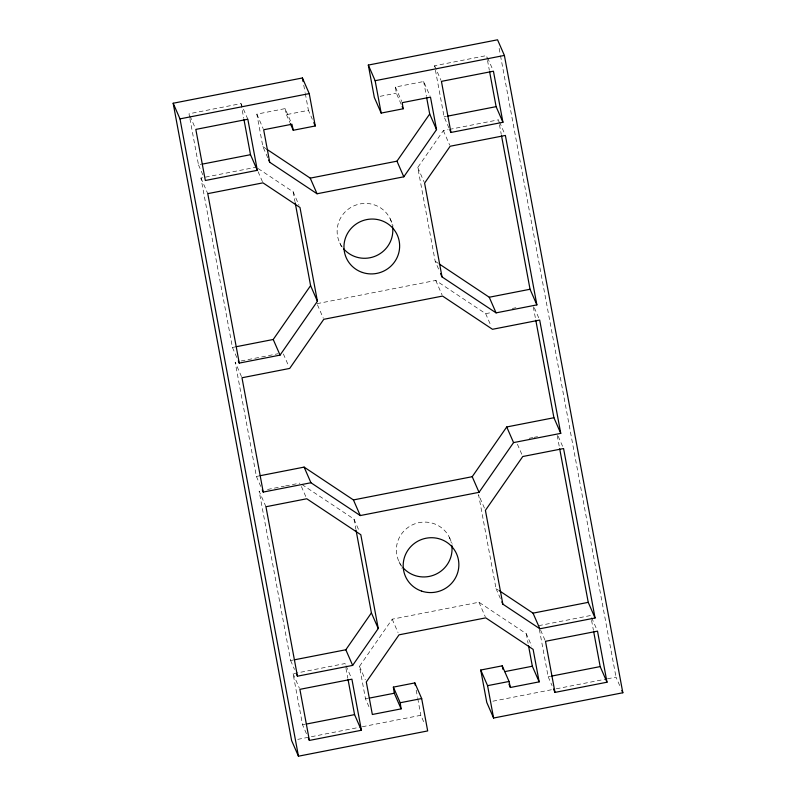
<?xml version="1.0" encoding="UTF-8"?>
<svg xmlns="http://www.w3.org/2000/svg" width="796" height="796" viewBox="0 0 796 796"><rect width="100%" height="100%" fill="white"/><g stroke="black" fill="none" stroke-linecap="round" stroke-linejoin="round"><path stroke-width="0.6" stroke-dasharray="3.98 2.98" d="M438.606 269.088L435.193 261.277L417.761 167.478L443.352 130.604L448.148 129.668M368.926 706.679L365.503 698.858L359.474 666.371L392.199 619.198L478.943 602.234L526.295 633.745L531.658 646.024M247.835 119.231L241.009 103.599L189 113.778L189.677 117.42M448.984 127.997L444.098 116.823L434.606 65.74L486.615 55.571L487.291 59.212M267.755 157.787L262.879 146.623L256.839 114.136L285.087 108.614L290.948 122.007M401.194 104.316L396.318 93.152L395.413 87.033L423.661 81.51L430.009 96.027M285.087 108.614L286.431 114.644L308.42 110.336L312.33 119.271M380.12 96.316L396.318 93.152M189.906 118.644L198.493 164.862L200.91 164.394M444.098 116.823L446.516 116.355M236.82 357.513L232.432 347.464L200.94 178.015L256.133 167.22M449.352 129.43L498.555 119.808L499.231 123.47M316.957 303.674L435.74 280.441L485.669 313.664L491.032 325.942M232.432 347.464L234.83 346.996M241.118 360.966L278.093 353.732M485.669 313.664L491.719 312.48M512.296 308.45L515.917 307.744M241.496 376.647L235.158 362.13L256.402 476.446L258.79 475.978M267.526 489.47L284.321 486.187M285.525 485.948L299.923 483.132M529.141 438.307L532.743 437.601M533.947 437.362L537.539 436.666M265.954 506.744L259.128 491.112L290.62 660.561L293.018 660.093M306.46 733.733L302.56 724.798L293.067 673.715L345.066 663.546L345.753 667.187M538.673 625.676L590.672 615.507L591.358 619.159M365.503 698.858L367.901 698.39M302.56 724.798L304.977 724.33M539.35 629.328L548.165 676.769L550.583 676.292M297.714 739.375L361.115 726.977M362.329 726.738L420.855 715.296L424.756 724.221M492.863 701.206L555.041 689.047M556.265 688.809L606.253 679.038M607.467 678.799L616.005 677.127L619.905 686.053M262.879 146.623L265.964 148.683M435.193 261.277L438.258 263.307M258.193 168.593L293.157 191.846L299.007 205.249M484.436 508.127L478.585 494.724L496.017 588.523L498.067 589.886M301.963 484.495L353.981 519.101L359.344 531.38M487.59 57.8L492.953 70.078M499.53 122.037L504.893 134.325M434.606 65.74L440.944 80.257M534.325 307.783L539.2 318.947M443.352 130.604L449.69 145.121M558.205 436.258L562.593 446.307M395.413 87.033L401.751 101.55M417.761 167.478L424.099 181.995M517.41 444.238L522.285 455.402M591.657 617.736L597.02 630.024M435.74 280.441L442.079 294.958M390.139 218.711L393.065 225.417M540.623 630.143L545.011 640.193M548.165 676.769L552.066 685.694M496.017 588.523L500.405 598.572M286.431 114.644L289.853 122.455M339.812 242.989L342.25 248.571M478.943 602.234L485.281 616.751M449.362 537.38L452.287 544.076M256.839 114.136L263.178 128.654M317.445 304.788L323.295 318.191M258.083 171.687L262.969 182.851M399.035 561.658L401.96 568.354M189.975 116.007L194.851 127.171M283.356 353.921L288.719 366.2M198.493 164.862L202.881 174.911M200.94 178.015L207.766 193.647M392.199 619.198L398.06 632.601M301.385 486.485L306.261 497.649M359.474 666.371L365.324 679.764M346.041 665.774L351.414 678.053M256.402 476.446L260.79 486.495M290.62 660.561L294.52 669.496M293.067 673.715L299.405 688.232M499.142 48.347L500.276 54.446M500.505 55.67L616.005 677.127M487.52 60.436L489.321 70.167M499.46 124.683L501.271 134.434M533.32 306.868L535.579 319.047M557.19 435.342L559.459 447.531M591.577 620.373L593.388 630.104M423.661 81.51L426.348 95.948M526.295 633.745L528.086 643.367M303.744 85.162L305.077 92.356M305.306 93.55L308.42 110.336M416.179 690.112L417.512 697.306M417.741 698.51L420.855 715.296M293.157 191.846L294.968 201.597M353.981 519.101L355.792 528.842M241.009 103.599L243.715 118.196M345.971 668.411L347.782 678.142M342.26 247.088A27.94 27.343 -23.6 0 1 354.16 205.746A27.94 27.343 -23.6 0 1 392.368 225.497M402.219 566.702A27.94 27.343 -23.6 0 1 412.278 524.912A27.94 27.343 -23.6 0 1 451.352 543.001"/><path stroke-width="1.19" d="M236.034 346.757L273.227 339.484L310.589 285.645L295.197 202.811M266.988 149.369L310.231 178.135L396.965 161.17L429.701 113.997L426.566 97.152M280.053 355.115L317.415 301.276L299.983 207.477L262.969 182.851L207.766 193.647L239.258 363.095L280.053 355.115L273.227 339.484M268.73 160.026L269.705 162.255L317.057 193.766L403.801 176.802L436.526 129.629L430.497 97.142L402.239 102.664L403.154 108.783L381.165 113.082L374.329 97.45L368.319 65.073L497.55 39.8L504.385 55.431L622.83 692.759L493.59 718.032L486.764 702.4L480.744 670.033L502.216 665.834L509.052 681.466L510.395 687.485L539.161 681.864L533.121 649.377L485.769 617.865L399.035 634.83L366.299 682.003L372.339 714.49L401.104 708.868L400.199 702.749L393.363 687.117L414.835 682.918L421.671 698.55L427.681 730.927L298.45 756.2L291.615 740.569L173.17 103.241L302.41 77.968L309.236 93.6L315.256 125.967L293.266 130.265L290.341 123.569M294.221 659.854L345.822 649.765L371.404 612.89L356.011 530.056M304.112 467.113L353.434 499.928L472.217 476.695L506.724 426.964L553.917 417.731L560.752 433.362L513.559 442.596L479.043 492.326L360.26 515.559L310.938 482.744L304.112 467.113L259.984 475.749M352.648 665.396L378.239 628.522L360.807 534.723L306.749 498.764L265.954 506.744L297.445 676.192L352.648 665.396L345.822 649.765M173.17 103.241L179.995 118.873L309.236 93.6M368.319 65.073L375.145 80.704L504.385 55.431M202.124 164.155L250.501 154.693L257.327 170.324L205.328 180.493L195.826 129.41L247.835 119.231L257.327 170.324M447.73 116.117L496.107 106.654L502.933 122.285L450.934 132.454L449.959 130.226M439.273 263.983L489.251 297.236L530.046 289.256L536.872 304.888L496.077 312.868L442.019 276.899L440.556 273.555M262.252 489.839L263.227 492.077L310.938 482.744M499.102 590.572L533.031 613.149L588.234 602.353L595.06 617.985L539.867 628.78L502.843 604.154L501.868 601.915M369.105 698.152L394.279 693.236L401.104 708.868M504.764 671.625L532.335 666.232L539.161 681.864M400.199 702.749L421.671 698.55M480.744 670.033L487.58 685.664L509.052 681.466M306.191 724.091L354.568 714.629L361.394 730.26L309.385 740.429L308.41 738.2M551.797 676.053L600.174 666.59L607 682.222L554.991 692.401L553.528 689.047M429.701 113.997L436.526 129.629M489.251 297.236L496.077 312.868M402.169 106.545L403.154 108.783M396.965 161.17L403.801 176.802M506.724 426.964L513.559 442.596M621.855 690.52L622.83 692.759M533.031 613.149L539.867 628.78M472.217 476.695L479.043 492.326M313.793 122.624L315.256 125.967M310.231 178.135L317.057 193.766M508.933 684.142L510.395 687.485M310.589 285.645L317.415 301.276M353.434 499.928L360.26 515.559M371.404 612.89L378.239 628.522M238.283 360.857L239.258 363.095M296.47 673.963L297.445 676.192M502.216 665.834L503.032 669.446M293.266 130.265L291.923 124.246L263.665 129.768L269.705 162.255M502.933 122.285L493.44 71.202L441.432 81.371L450.934 132.454M536.872 304.888L505.38 135.439L450.178 146.235L424.596 183.11L442.019 276.899M560.752 433.362L539.688 320.062L492.495 329.295L442.566 296.072L323.783 319.305L289.694 368.429L241.984 377.762L263.227 492.077M595.06 617.985L563.568 448.536L522.773 456.516L485.411 510.355L502.843 604.154M607 682.222L597.507 631.138L545.499 641.307L554.991 692.401M489.55 71.381L496.107 106.654M501.5 135.658L530.046 289.256M535.808 320.271L553.917 417.731M559.688 448.755L588.234 602.353M593.617 631.318L600.174 666.59M528.534 645.775L532.335 666.232M375.145 80.704L381.165 113.082M487.58 685.664L493.59 718.032M302.41 77.968L303.077 81.56M414.835 682.918L415.283 685.316M361.394 730.26L351.902 679.177L299.893 689.346L309.385 740.429M243.944 119.42L250.501 154.693M348.011 679.356L354.568 714.629M179.995 118.873L298.45 756.2M393.363 687.117L394.279 693.236M451.78 545.33A27.94 27.343 -23.6 0 1 435.571 574.384A27.94 27.343 -23.6 0 1 402.975 567.608M392.557 226.671A27.94 27.343 -23.6 0 1 376.349 255.715A27.94 27.343 -23.6 0 1 343.753 248.949M362.439 272.471A27.94 27.343 -23.6 0 0 399.194 241.128A27.94 27.343 -23.6 0 0 353.772 225.855A27.94 27.343 -23.6 0 0 362.439 272.471M421.661 591.13A27.94 27.343 -23.6 0 0 458.416 559.787A27.94 27.343 -23.6 0 0 412.995 544.524A27.94 27.343 -23.6 0 0 421.661 591.13"/></g></svg>
